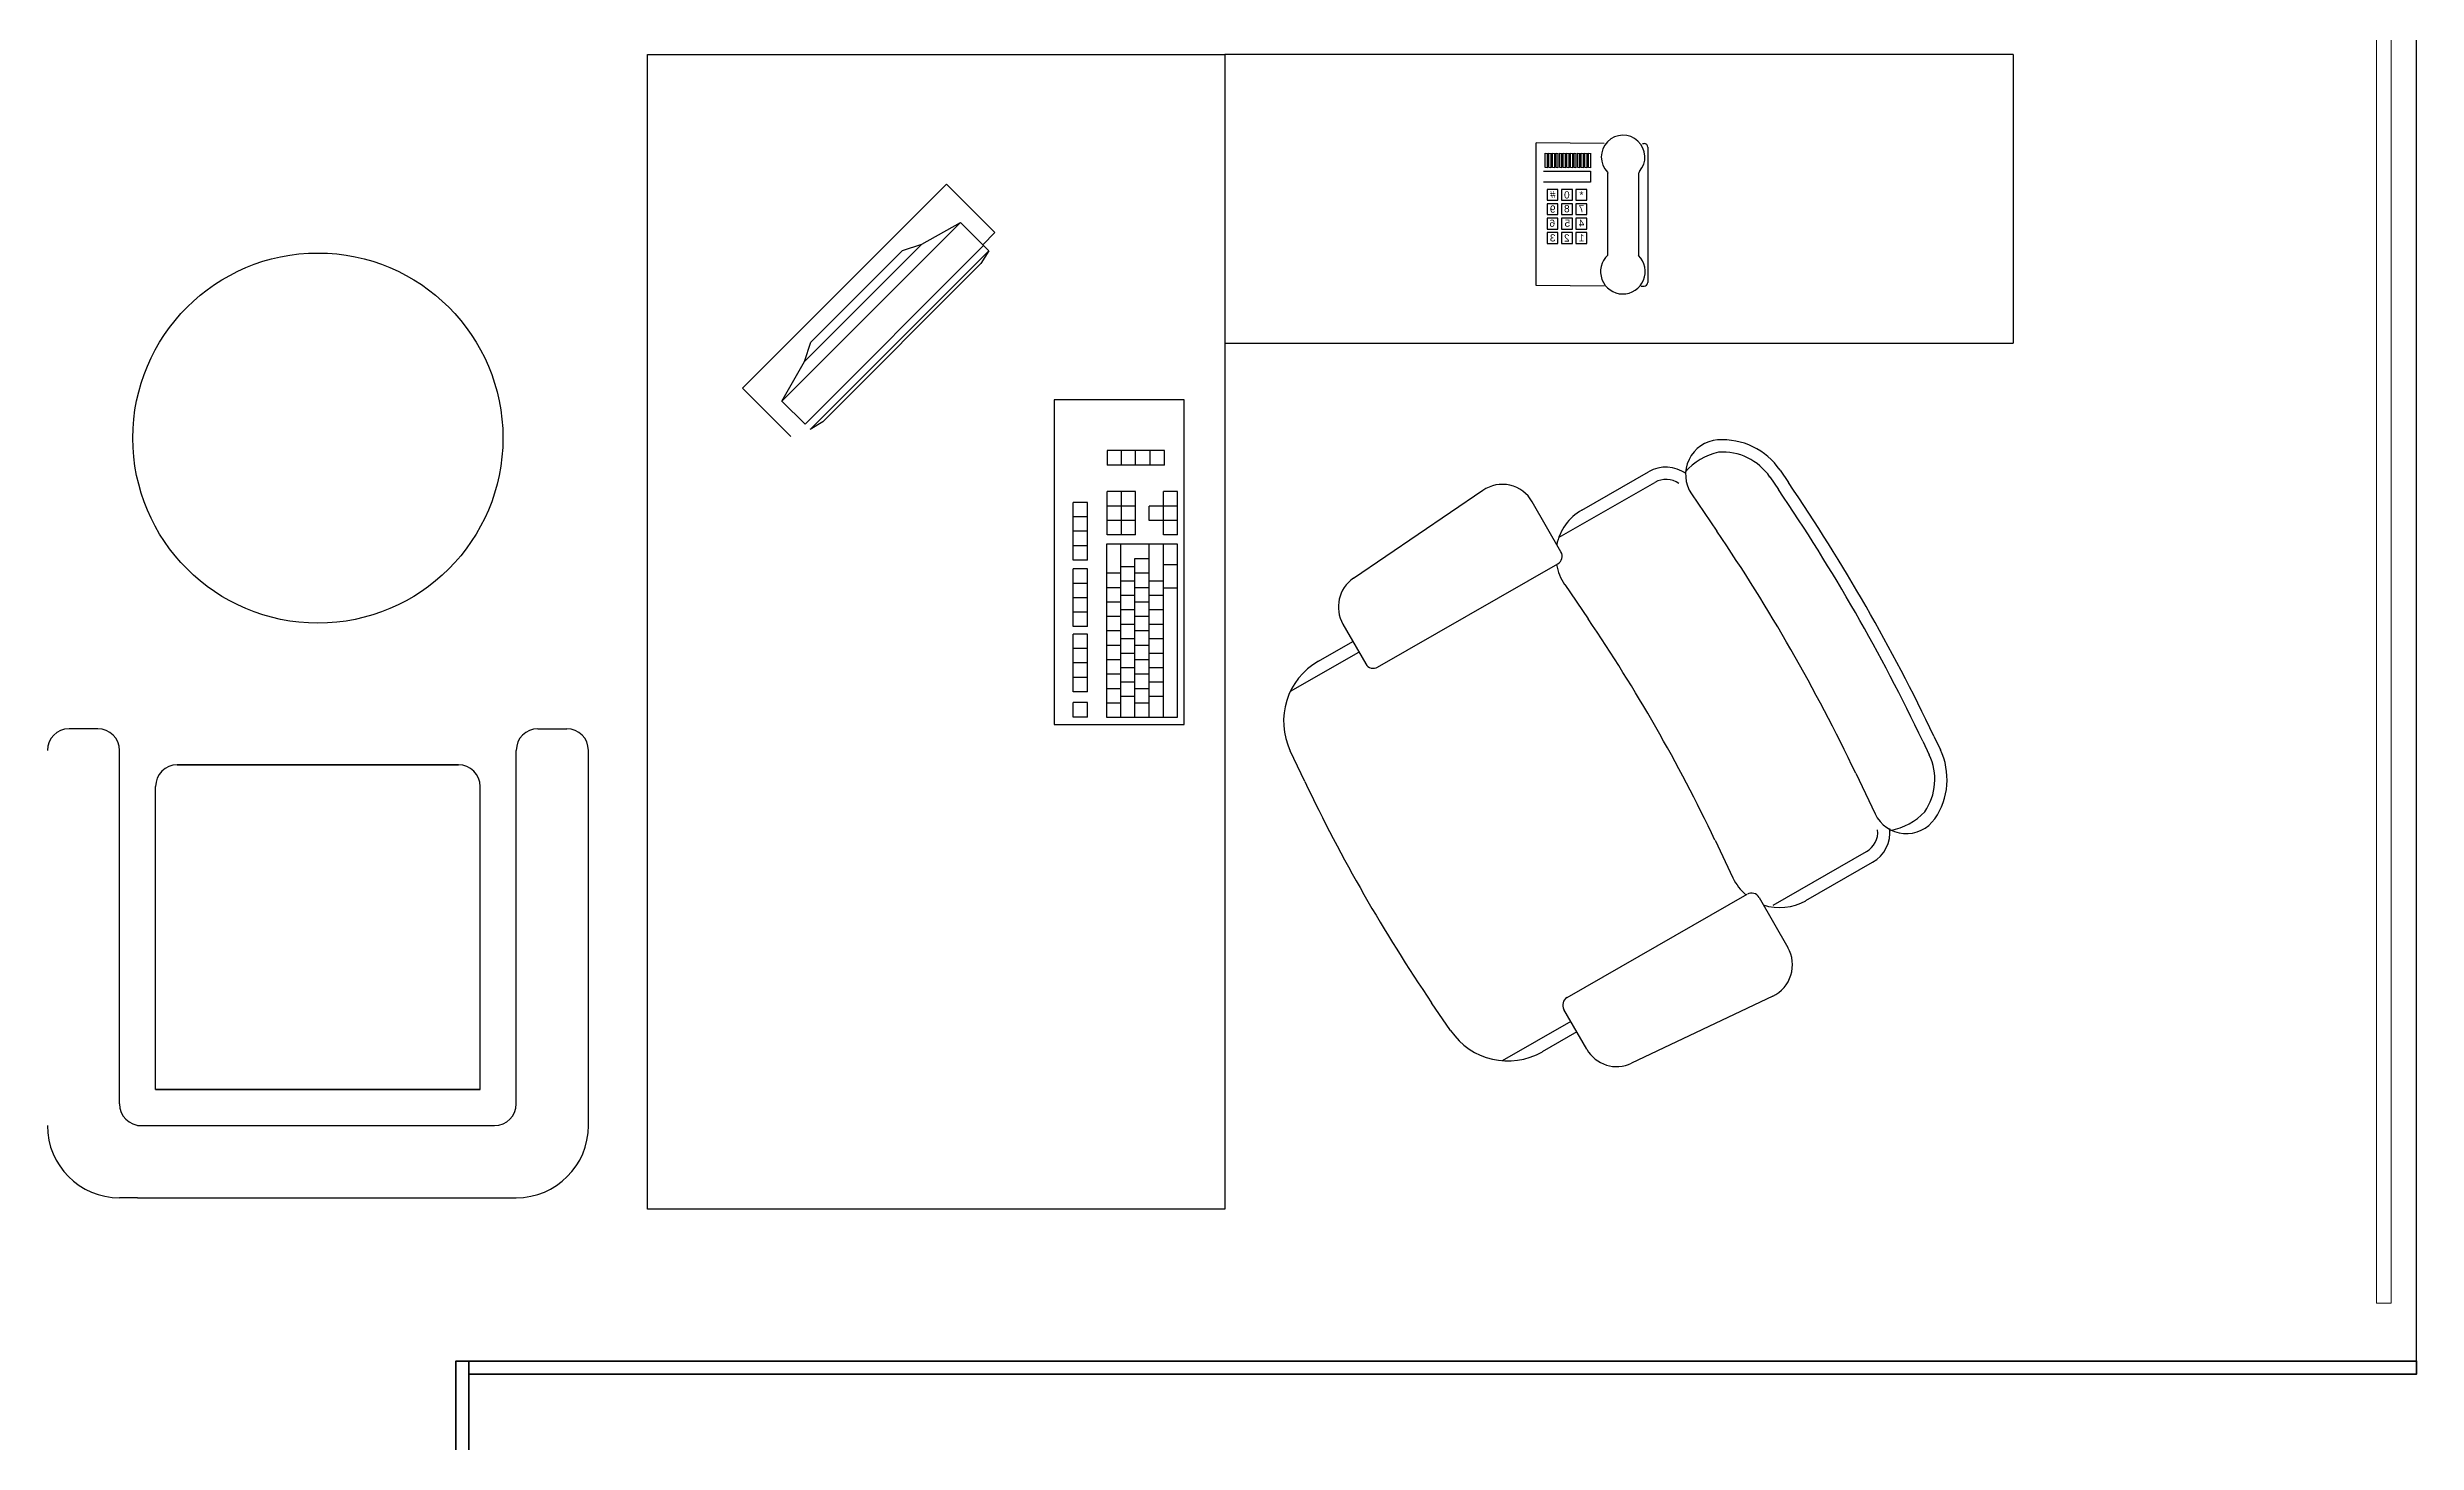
# Model space of a CAD drawing. Header units: centimetres. Extents: x 681015 to 688218, y 3995806 to 4004619.
# Drawn here: x 683215.6 to 683544, y 4002018.2 to 4002211.6 of the extents above; entities that cross this region are included whole.
import ezdxf
from ezdxf.enums import TextEntityAlignment as Align

# ---------------------------------------------------------------- set-up
doc = ezdxf.new("R2010")
doc.units = ezdxf.units.CM
doc.header["$LTSCALE"] = 100
doc.header["$MEASUREMENT"] = 0
doc.layers.add('A-TEFRİŞ 2', color=35, linetype='Continuous')
doc.layers.add('DUV', color=4, linetype='Continuous')
doc.layers.add('no3_ahsap kesit on', color=40, linetype='Continuous', lineweight=20)
doc.layers.add('no3_kutu profil gorunus', color=8, linetype='Continuous', lineweight=0)
doc.styles.get("Standard").update_dxf_attribs({"font": 'arial.ttf'})

msp = doc.modelspace()

# ---------------------------------------------------------------- linework, layer by layer
at = {"layer": 'A-TEFRİŞ 2'}
for p, q in [((683488.11, 4002210.59), (683378.82, 4002210.59)), ((683488.11, 4002210.59), (683488.11, 4002170.59)), ((683422.01, 4002178.57), (683422.01, 4002198.35)), ((683423.01, 4002194.41), (683429.51, 4002194.41)), ((683423.25, 4002194.94), (683423.25, 4002196.93)), ((683423.25, 4002196.93), (683423.54, 4002196.86)), ((683423.51, 4002194.91), (683423.25, 4002194.94)), ((683423.51, 4002196.91), (683423.51, 4002194.91)), ((683423.75, 4002194.94), (683423.75, 4002196.93)), ((683423.75, 4002196.93), (683424.04, 4002196.86)), ((683424.01, 4002194.91), (683423.75, 4002194.94)), ((683424.01, 4002196.91), (683424.01, 4002194.91)), ((683424.25, 4002194.94), (683424.25, 4002196.93)), ((683424.25, 4002196.93), (683424.54, 4002196.86)), ((683424.51, 4002194.91), (683424.25, 4002194.94)), ((683424.51, 4002196.91), (683424.51, 4002194.91)), ((683424.75, 4002194.94), (683424.75, 4002196.93)), ((683424.75, 4002196.93), (683425.04, 4002196.86)), ((683425.01, 4002194.91), (683424.75, 4002194.94)), ((683425.01, 4002196.91), (683425.01, 4002194.91)), ((683425.25, 4002196.93), (683425.54, 4002196.86)), ((683425.25, 4002194.94), (683425.25, 4002196.93)), ((683425.51, 4002194.91), (683425.25, 4002194.94)), ((683425.51, 4002196.91), (683425.51, 4002194.91)), ((683425.75, 4002196.93), (683426.04, 4002196.86)), ((683425.75, 4002194.94), (683425.75, 4002196.93)), ((683426.01, 4002194.91), (683425.75, 4002194.94)), ((683426.01, 4002196.91), (683426.01, 4002194.91)), ((683426.25, 4002196.93), (683426.54, 4002196.86)), ((683426.25, 4002194.94), (683426.25, 4002196.93)), ((683426.51, 4002194.91), (683426.25, 4002194.94)), ((683426.51, 4002196.91), (683426.51, 4002194.91)), ((683426.75, 4002196.93), (683427.04, 4002196.86)), ((683426.75, 4002194.94), (683426.75, 4002196.93)), ((683427.01, 4002194.91), (683426.75, 4002194.94)), ((683427.01, 4002196.91), (683427.01, 4002194.91)), ((683427.25, 4002196.93), (683427.54, 4002196.86)), ((683427.25, 4002194.94), (683427.25, 4002196.93)), ((683427.51, 4002194.91), (683427.25, 4002194.94)), ((683427.51, 4002196.91), (683427.51, 4002194.91)), ((683427.75, 4002196.93), (683428.04, 4002196.86)), ((683427.75, 4002194.94), (683427.75, 4002196.93)), ((683428.01, 4002194.91), (683427.75, 4002194.94)), ((683428.01, 4002196.91), (683428.01, 4002194.91)), ((683428.25, 4002196.93), (683428.54, 4002196.86)), ((683428.25, 4002194.94), (683428.25, 4002196.93)), ((683428.51, 4002194.91), (683428.25, 4002194.94)), ((683428.51, 4002196.91), (683428.51, 4002194.91)), ((683428.75, 4002196.93), (683429.04, 4002196.86)), ((683428.75, 4002194.94), (683428.75, 4002196.93)), ((683429.01, 4002194.91), (683428.75, 4002194.94)), ((683429.01, 4002196.91), (683429.01, 4002194.91)), ((683429.25, 4002194.94), (683429.25, 4002196.93)), ((683429.25, 4002196.93), (683429.54, 4002196.86)), ((683429.51, 4002194.91), (683429.25, 4002194.94)), ((683429.51, 4002196.91), (683429.51, 4002194.91)), ((683429.51, 4002194.41), (683429.51, 4002192.91)), ((683431.87, 4002194.3), (683431.92, 4002194.16)), ((683431.92, 4002182.79), (683431.92, 4002194.16)), ((683436.2, 4002182.7), (683436.2, 4002194.19)), ((683436.3, 4002194.39), (683436.21, 4002194.19)), ((683429.51, 4002192.91), (683423.01, 4002192.91)), ((683436.94, 4002178.47), (683436.56, 4002178.47)), ((683378.82, 4002170.59), (683488.11, 4002170.59)), ((683425.19, 4002143.71), (683438.42, 4002151.3)), ((683428.31, 4002147.45), (683437.58, 4002152.77)), ((683454.39, 4002152.05), (683455.57, 4002150.32)), ((683455.8, 4002153), (683456.97, 4002151.27)), ((683414.58, 4002150.19), (683396.67, 4002138)), ((683425.43, 4002141.66), (683421.45, 4002148.61)), ((683443.54, 4002149.69), (683447.05, 4002144.52)), ((683400.01, 4002125.69), (683424.99, 4002140.02)), ((683425.94, 4002137.16), (683429.2, 4002132.37)), ((683395.21, 4002131.65), (683398.37, 4002126.14)), ((683391.8, 4002126.52), (683396.58, 4002129.26)), ((683387.92, 4002122.34), (683397.42, 4002127.79)), ((683222.61, 4002117.15), (683218.61, 4002117.15)), ((683283.61, 4002117.15), (683287.61, 4002117.15)), ((683475.59, 4002115.41), (683476.49, 4002113.52)), ((683477.12, 4002116.14), (683478.02, 4002114.25)), ((683225.61, 4002065.15), (683225.61, 4002114.15)), ((683233.61, 4002112.15), (683272.61, 4002112.15)), ((683272.61, 4002112.15), (683233.61, 4002112.15)), ((683280.61, 4002065.15), (683280.61, 4002114.15)), ((683290.61, 4002062.15), (683290.61, 4002114.15)), ((683389.92, 4002109.84), (683387.91, 4002114.07)), ((683230.61, 4002067.15), (683230.61, 4002109.15)), ((683230.61, 4002067.15), (683230.61, 4002109.15)), ((683275.61, 4002067.15), (683275.61, 4002109.15)), ((683275.61, 4002067.15), (683275.61, 4002109.15)), ((683466.28, 4002110.99), (683468.97, 4002105.34)), ((683446.78, 4002101.71), (683449.27, 4002096.48)), ((683454.83, 4002092.69), (683467.79, 4002100.12)), ((683459.35, 4002093.33), (683468.63, 4002098.65)), ((683426.28, 4002079.89), (683451.26, 4002094.22)), ((683452.9, 4002093.77), (683456.89, 4002086.82)), ((683410.13, 4002075.31), (683407.5, 4002079.18)), ((683454.78, 4002080.1), (683435.22, 4002070.79)), ((683426.78, 4002076.6), (683417.28, 4002071.15)), ((683429, 4002072.74), (683425.83, 4002078.25)), ((683427.62, 4002075.13), (683422.84, 4002072.39)), ((683230.61, 4002067.15), (683275.61, 4002067.15)), ((683275.61, 4002067.15), (683230.61, 4002067.15)), ((683228.11, 4002062.15), (683277.61, 4002062.15)), ((683228.11, 4002062.15), (683228.61, 4002062.15)), ((683228.11, 4002052.15), (683225.61, 4002052.15)), ((683228.11, 4002052.15), (683280.61, 4002052.15))]:
    msp.add_line(p, q, dxfattribs=at)
for points in [[(683298.82, 4002050.59), (683298.82, 4002210.59), (683378.82, 4002210.59), (683378.82, 4002050.59), (683298.82, 4002050.59)], [(683431.41, 4002198.29), (683422.01, 4002198.35)], [(683436.71, 4002198.26), (683436.96, 4002198.26)], [(683437.46, 4002197.76), (683437.46, 4002179)], [(683345.27, 4002184.23), (683346.96, 4002185.93), (683340.26, 4002192.63), (683311.97, 4002164.34), (683318.67, 4002157.64)], [(683425.01, 4002191.91), (683423.51, 4002191.91), (683423.51, 4002190.41), (683425.01, 4002190.41), (683425.01, 4002191.91)], [(683427.01, 4002191.91), (683425.51, 4002191.91), (683425.51, 4002190.41), (683427.01, 4002190.41), (683427.01, 4002191.91)], [(683429.01, 4002191.91), (683427.51, 4002191.91), (683427.51, 4002190.41), (683429.01, 4002190.41), (683429.01, 4002191.91)], [(683320.64, 4002159.36), (683317.44, 4002162.55), (683320.58, 4002168.04), (683321.43, 4002170.73), (683334.16, 4002183.45), (683336.84, 4002184.3), (683342.19, 4002187.3), (683345.39, 4002184.11)], [(683342.19, 4002187.3), (683317.44, 4002162.55)], [(683425.01, 4002189.91), (683423.51, 4002189.91), (683423.51, 4002188.41), (683425.01, 4002188.41), (683425.01, 4002189.91)], [(683425.01, 4002187.91), (683423.51, 4002187.91), (683423.51, 4002186.41), (683425.01, 4002186.41), (683425.01, 4002187.91)], [(683427.01, 4002189.91), (683425.51, 4002189.91), (683425.51, 4002188.41), (683427.01, 4002188.41), (683427.01, 4002189.91)], [(683427.01, 4002187.91), (683425.51, 4002187.91), (683425.51, 4002186.41), (683427.01, 4002186.41), (683427.01, 4002187.91)], [(683429.01, 4002189.91), (683427.51, 4002189.91), (683427.51, 4002188.41), (683429.01, 4002188.41), (683429.01, 4002189.91)], [(683429.01, 4002187.91), (683427.51, 4002187.91), (683427.51, 4002186.41), (683429.01, 4002186.41), (683429.01, 4002187.91)], [(683320.58, 4002168.04), (683336.71, 4002184.17)], [(683320.64, 4002159.36), (683345.39, 4002184.11)], [(683345.39, 4002184.11), (683346.1, 4002183.4), (683345.03, 4002181.63), (683323.12, 4002159.71), (683321.35, 4002158.65)], [(683336.71, 4002184.17), (683336.84, 4002184.3)], [(683425.01, 4002185.91), (683423.51, 4002185.91), (683423.51, 4002184.41), (683425.01, 4002184.41), (683425.01, 4002185.91)], [(683427.01, 4002185.91), (683425.51, 4002185.91), (683425.51, 4002184.41), (683427.01, 4002184.41), (683427.01, 4002185.91)], [(683429.01, 4002185.91), (683427.51, 4002185.91), (683427.51, 4002184.41), (683429.01, 4002184.41), (683429.01, 4002185.91)], [(683346.1, 4002183.4), (683321.35, 4002158.65)], [(683321.43, 4002170.73), (683334.16, 4002183.45)], [(683431.41, 4002178.51), (683422.01, 4002178.57)], [(683370.45, 4002153.7), (683370.45, 4002155.72), (683362.51, 4002155.72), (683362.51, 4002153.7)], [(683364.49, 4002153.7), (683364.49, 4002155.7)], [(683366.46, 4002153.7), (683366.46, 4002155.7)], [(683368.47, 4002153.7), (683368.47, 4002155.7)], [(683364.49, 4002153.7), (683362.51, 4002153.7)], [(683366.46, 4002153.7), (683364.49, 4002153.7)], [(683368.47, 4002153.7), (683366.5, 4002153.7)], [(683370.45, 4002153.7), (683368.47, 4002153.7)], [(683357.82, 4002146.52), (683357.82, 4002148.52)], [(683359.79, 4002148.52), (683357.82, 4002148.52)], [(683359.79, 4002146.52), (683359.79, 4002148.52)], [(683364.49, 4002150.02), (683362.51, 4002150.02)], [(683362.51, 4002148.02), (683362.51, 4002150.02)], [(683362.51, 4002146.02), (683362.51, 4002148.02)], [(683364.49, 4002148.02), (683362.51, 4002148.02)], [(683366.46, 4002150.02), (683364.49, 4002150.02)], [(683364.49, 4002148.02), (683364.49, 4002150.02)], [(683366.46, 4002148.02), (683364.49, 4002148.02)], [(683364.49, 4002146.02), (683364.49, 4002148.02)], [(683366.46, 4002148.02), (683366.46, 4002150.02)], [(683366.46, 4002146.02), (683366.46, 4002148.02)], [(683370.32, 4002148.02), (683368.35, 4002148.02)], [(683368.35, 4002146.02), (683368.35, 4002148.02)], [(683372.29, 4002150.02), (683370.32, 4002150.02)], [(683370.32, 4002148.02), (683370.32, 4002150.02)], [(683372.29, 4002148.02), (683370.32, 4002148.02)], [(683370.32, 4002146.02), (683370.32, 4002148.02)], [(683372.29, 4002148.02), (683372.29, 4002150.02)], [(683372.29, 4002146.02), (683372.29, 4002148.02)], [(683359.79, 4002146.52), (683357.82, 4002146.52)], [(683357.82, 4002144.52), (683357.82, 4002146.52)], [(683357.82, 4002142.52), (683357.82, 4002144.52)], [(683359.79, 4002144.52), (683357.82, 4002144.52)], [(683359.79, 4002144.52), (683359.79, 4002146.52)], [(683359.79, 4002142.52), (683359.79, 4002144.52)], [(683364.49, 4002146.02), (683362.51, 4002146.02)], [(683362.51, 4002144.02), (683362.51, 4002146.02)], [(683366.46, 4002146.02), (683364.49, 4002146.02)], [(683364.49, 4002144.02), (683364.49, 4002146.02)], [(683366.46, 4002144.02), (683366.46, 4002146.02)], [(683370.32, 4002146.02), (683368.35, 4002146.02)], [(683372.29, 4002146.02), (683370.32, 4002146.02)], [(683370.32, 4002144.02), (683370.32, 4002146.02)], [(683372.29, 4002144.02), (683372.29, 4002146.02)], [(683357.82, 4002140.53), (683357.82, 4002142.52)], [(683359.79, 4002142.52), (683357.82, 4002142.52)], [(683359.79, 4002140.53), (683359.79, 4002142.52)], [(683364.4, 4002142.75), (683362.43, 4002142.75)], [(683362.43, 4002142.75), (683362.43, 4002138.75)], [(683364.49, 4002144.02), (683362.51, 4002144.02)], [(683368.34, 4002142.75), (683364.4, 4002142.75)], [(683364.4, 4002138.75), (683364.4, 4002142.75)], [(683366.46, 4002144.02), (683364.49, 4002144.02)], [(683370.32, 4002142.75), (683368.34, 4002142.75)], [(683368.34, 4002140.75), (683368.34, 4002142.75)], [(683372.29, 4002144.02), (683370.32, 4002144.02)], [(683372.29, 4002142.75), (683370.32, 4002142.75)], [(683370.32, 4002139.92), (683370.32, 4002142.75)], [(683372.29, 4002139.92), (683372.29, 4002142.75)], [(683359.79, 4002140.53), (683357.82, 4002140.53)], [(683359.79, 4002139.3), (683357.82, 4002139.3)], [(683357.82, 4002137.3), (683357.82, 4002139.3)], [(683359.79, 4002137.3), (683359.79, 4002139.3)], [(683362.43, 4002138.75), (683364.4, 4002138.75)], [(683362.43, 4002138.75), (683362.43, 4002136.75)], [(683364.4, 4002136.75), (683364.4, 4002138.75)], [(683364.44, 4002139.65), (683366.37, 4002139.65)], [(683366.37, 4002140.75), (683366.37, 4002140.77)], [(683366.37, 4002140.75), (683368.34, 4002140.75)], [(683366.37, 4002139.65), (683366.37, 4002140.75)], [(683366.37, 4002137.65), (683366.37, 4002139.65)], [(683366.41, 4002138.75), (683368.34, 4002138.75)], [(683368.34, 4002138.75), (683368.34, 4002140.75)], [(683368.34, 4002137.65), (683368.34, 4002138.75)], [(683370.31, 4002139.92), (683370.32, 4002139.92)], [(683370.32, 4002139.92), (683372.28, 4002139.92)], [(683370.32, 4002137.65), (683370.32, 4002139.92)], [(683372.29, 4002136.67), (683372.29, 4002139.92)], [(683359.79, 4002137.3), (683357.82, 4002137.3)], [(683357.82, 4002135.31), (683357.82, 4002137.3)], [(683359.79, 4002135.31), (683357.82, 4002135.31)], [(683357.82, 4002133.31), (683357.82, 4002135.31)], [(683359.79, 4002135.31), (683359.79, 4002137.3)], [(683359.79, 4002133.31), (683359.79, 4002135.31)], [(683362.43, 4002136.75), (683364.4, 4002136.75)], [(683362.43, 4002136.75), (683362.43, 4002134.75)], [(683362.43, 4002134.75), (683364.4, 4002134.75)], [(683362.43, 4002134.75), (683362.43, 4002132.75)], [(683364.4, 4002134.75), (683364.4, 4002136.75)], [(683364.4, 4002132.75), (683364.4, 4002134.75)], [(683364.44, 4002137.65), (683366.37, 4002137.65)], [(683364.44, 4002135.66), (683366.37, 4002135.66)], [(683366.37, 4002135.66), (683366.37, 4002137.65)], [(683366.37, 4002133.66), (683366.37, 4002135.66)], [(683366.41, 4002136.75), (683368.34, 4002136.75)], [(683366.41, 4002134.75), (683368.34, 4002134.75)], [(683368.34, 4002136.75), (683368.34, 4002137.65)], [(683368.34, 4002135.66), (683368.34, 4002136.75)], [(683368.34, 4002134.75), (683368.34, 4002135.66)], [(683368.34, 4002133.66), (683368.34, 4002134.75)], [(683368.35, 4002137.65), (683370.32, 4002137.65)], [(683368.35, 4002135.66), (683370.32, 4002135.66)], [(683370.31, 4002136.67), (683370.32, 4002136.67)], [(683370.32, 4002137.65), (683370.32, 4002137.65)], [(683370.32, 4002136.67), (683370.32, 4002137.65)], [(683370.32, 4002136.67), (683372.28, 4002136.67)], [(683370.32, 4002135.66), (683370.32, 4002136.67)], [(683370.32, 4002135.66), (683370.32, 4002135.66)], [(683370.32, 4002133.66), (683370.32, 4002135.66)], [(683372.29, 4002118.75), (683372.29, 4002136.67)], [(683359.79, 4002133.31), (683357.82, 4002133.31)], [(683357.82, 4002131.31), (683357.82, 4002133.31)], [(683359.79, 4002131.31), (683357.82, 4002131.31)], [(683359.79, 4002131.31), (683359.79, 4002133.31)], [(683362.43, 4002132.75), (683364.4, 4002132.75)], [(683362.43, 4002132.75), (683362.43, 4002130.75)], [(683364.4, 4002130.75), (683364.4, 4002132.75)], [(683364.44, 4002133.66), (683366.37, 4002133.66)], [(683364.44, 4002131.65), (683366.37, 4002131.65)], [(683366.37, 4002131.65), (683366.37, 4002133.66)], [(683366.37, 4002129.65), (683366.37, 4002131.65)], [(683366.41, 4002132.75), (683368.34, 4002132.75)], [(683368.34, 4002132.75), (683368.34, 4002133.66)], [(683368.34, 4002131.65), (683368.34, 4002132.75)], [(683368.34, 4002130.75), (683368.34, 4002131.65)], [(683368.35, 4002133.66), (683370.32, 4002133.66)], [(683368.35, 4002131.65), (683370.32, 4002131.65)], [(683370.32, 4002131.65), (683370.32, 4002133.66)], [(683370.32, 4002133.66), (683370.32, 4002133.66)], [(683370.32, 4002131.65), (683370.32, 4002131.65)], [(683370.32, 4002129.65), (683370.32, 4002131.65)], [(683357.82, 4002128.27), (683357.82, 4002130.27)], [(683359.79, 4002130.27), (683357.82, 4002130.27)], [(683359.79, 4002128.27), (683357.82, 4002128.27)], [(683357.82, 4002126.27), (683357.82, 4002128.27)], [(683359.79, 4002128.27), (683359.79, 4002130.27)], [(683359.79, 4002126.27), (683359.79, 4002128.27)], [(683362.43, 4002130.75), (683364.4, 4002130.75)], [(683362.43, 4002130.75), (683362.43, 4002128.75)], [(683362.43, 4002128.75), (683364.4, 4002128.75)], [(683362.43, 4002128.75), (683362.43, 4002126.75)], [(683364.4, 4002128.75), (683364.4, 4002130.75)], [(683364.4, 4002126.75), (683364.4, 4002128.75)], [(683364.44, 4002129.65), (683366.37, 4002129.65)], [(683366.37, 4002127.65), (683366.37, 4002129.65)], [(683366.41, 4002130.75), (683368.34, 4002130.75)], [(683366.41, 4002128.75), (683368.34, 4002128.75)], [(683368.34, 4002129.65), (683368.34, 4002130.75)], [(683368.34, 4002128.75), (683368.34, 4002129.65)], [(683368.34, 4002127.65), (683368.34, 4002128.75)], [(683368.35, 4002129.65), (683370.32, 4002129.65)], [(683370.32, 4002129.65), (683370.32, 4002129.65)], [(683370.32, 4002127.65), (683370.32, 4002129.65)], [(683359.79, 4002126.27), (683357.82, 4002126.27)], [(683357.82, 4002124.27), (683357.82, 4002126.27)], [(683359.79, 4002124.27), (683359.79, 4002126.27)], [(683362.43, 4002126.75), (683364.4, 4002126.75)], [(683362.43, 4002126.75), (683362.43, 4002124.75)], [(683362.43, 4002124.75), (683364.4, 4002124.75)], [(683362.43, 4002124.75), (683362.43, 4002122.75)], [(683364.4, 4002124.75), (683364.4, 4002126.75)], [(683364.4, 4002122.75), (683364.4, 4002124.75)], [(683364.44, 4002127.65), (683366.37, 4002127.65)], [(683364.44, 4002125.65), (683366.37, 4002125.65)], [(683366.37, 4002125.65), (683366.37, 4002127.65)], [(683366.37, 4002123.65), (683366.37, 4002125.65)], [(683366.41, 4002126.75), (683368.34, 4002126.75)], [(683366.41, 4002124.75), (683368.34, 4002124.75)], [(683368.34, 4002126.75), (683368.34, 4002127.65)], [(683368.34, 4002125.65), (683368.34, 4002126.75)], [(683368.34, 4002124.75), (683368.34, 4002125.65)], [(683368.34, 4002123.65), (683368.34, 4002124.75)], [(683368.35, 4002127.65), (683370.32, 4002127.65)], [(683368.35, 4002125.65), (683370.32, 4002125.65)], [(683370.32, 4002125.65), (683370.32, 4002127.65)], [(683370.32, 4002127.65), (683370.32, 4002127.65)], [(683370.32, 4002123.65), (683370.32, 4002125.65)], [(683370.32, 4002125.65), (683370.32, 4002125.65)], [(683357.82, 4002122.27), (683357.82, 4002124.27)], [(683359.79, 4002124.27), (683357.82, 4002124.27)], [(683359.79, 4002122.27), (683357.82, 4002122.27)], [(683359.79, 4002122.27), (683359.79, 4002124.27)], [(683362.43, 4002122.75), (683362.43, 4002120.75)], [(683362.43, 4002122.75), (683364.4, 4002122.75)], [(683364.4, 4002120.75), (683364.4, 4002122.75)], [(683364.44, 4002123.65), (683366.37, 4002123.65)], [(683364.44, 4002121.66), (683366.37, 4002121.66)], [(683366.37, 4002121.66), (683366.37, 4002123.65)], [(683366.37, 4002118.75), (683366.37, 4002121.66)], [(683366.37, 4002121.66), (683366.41, 4002121.66)], [(683366.41, 4002122.75), (683368.34, 4002122.75)], [(683368.34, 4002122.75), (683368.34, 4002123.65)], [(683368.34, 4002122.75), (683368.38, 4002122.75)], [(683368.34, 4002121.66), (683368.34, 4002122.75)], [(683368.34, 4002120.75), (683368.34, 4002121.66)], [(683368.35, 4002123.65), (683370.32, 4002123.65)], [(683368.35, 4002121.66), (683370.32, 4002121.66)], [(683370.32, 4002123.65), (683370.32, 4002123.65)], [(683370.32, 4002121.66), (683370.32, 4002123.65)], [(683370.32, 4002118.75), (683370.32, 4002121.66)], [(683370.32, 4002121.66), (683370.32, 4002121.66)], [(683359.79, 4002120.77), (683357.82, 4002120.77)], [(683357.82, 4002118.77), (683357.82, 4002120.77)], [(683359.79, 4002118.77), (683357.82, 4002118.77)], [(683359.79, 4002118.77), (683359.79, 4002120.77)], [(683362.43, 4002120.75), (683364.4, 4002120.75)], [(683362.43, 4002120.75), (683362.43, 4002118.75)], [(683362.43, 4002118.75), (683364.4, 4002118.75)], [(683364.4, 4002118.75), (683364.4, 4002120.75)], [(683364.4, 4002118.75), (683366.37, 4002118.75)], [(683366.37, 4002118.75), (683368.34, 4002118.75)], [(683366.41, 4002120.75), (683368.34, 4002120.75)], [(683368.34, 4002120.75), (683368.38, 4002120.75)], [(683368.34, 4002118.75), (683368.34, 4002120.75)], [(683368.34, 4002118.75), (683370.32, 4002118.75)], [(683370.32, 4002118.75), (683372.29, 4002118.75)]]:
    msp.add_lwpolyline(points, dxfattribs=at)
msp.add_lwpolyline([(683355.19, 4002162.75), (683355.19, 4002117.75), (683373.19, 4002117.75), (683373.19, 4002162.75)], close=True, dxfattribs=at)
msp.add_circle((683253.11, 4002157.44), 25.65, dxfattribs=at)
for centre, radius, start, end in [((683434.04, 4002196.39), 3.02, 318.4275, 224.0038), ((683436.96, 4002197.76), 0.499, 359.6303, 89.6918), ((683434.04, 4002196.39), 3.02, 225.3643, 225.3777), ((683434.04, 4002196.39), 3.02, 226.1332, 226.1335), ((683434.01, 4002180.51), 3.1, 132.4296, 45.7422), ((683436.92, 4002179.01), 0.537, 271.2719, 358.737), ((683449.29, 4002146.9), 8.82, 103.2216, 138.8055), ((683447.5, 4002152.39), 4.8, 94.2347, 214.2347), ((683447.86, 4002147.6), 9.6, 34.2347, 94.2347), ((683447.86, 4002147.6), 7.9, 34.2347, 94.2347), ((683417.28, 4002146.22), 4.8, 29.836, 124.2347), ((683439.97, 4002148.61), 4.8, 54.4018, 119.836), ((683439.97, 4002148.61), 3.1, 54.4018, 119.836), ((683238.71, 4002002.75), 264, 25.4373, 34.2347), ((683238.71, 4002002.75), 262.3, 25.4373, 34.2347), ((683431.89, 4002141.21), 7.2, 119.836, 168.6147), ((683238.71, 4002002.75), 252, 25.4373, 34.2347), ((683424.39, 4002141.06), 1.2, 299.836, 29.836), ((683399.37, 4002134.04), 4.8, 124.2347, 209.836), ((683431.89, 4002141.21), 7.2, 190.3152, 214.2347), ((683238.71, 4002002.75), 230.4, 25.4373, 34.2347), ((683396.58, 4002118.19), 9.6, 119.836, 205.4373), ((683399.41, 4002126.73), 1.2, 209.836, 299.836), ((683218.61, 4002114.15), 3, 90, 180), ((683222.61, 4002114.15), 3, 0, 90), ((683283.61, 4002114.15), 3, 90, 180), ((683287.61, 4002114.15), 3, 0, 90), ((683233.61, 4002109.15), 3, 90, 180), ((683233.61, 4002109.15), 3, 90, 180), ((683272.61, 4002109.15), 3, 0, 90), ((683272.61, 4002109.15), 3, 0, 90), ((683469.35, 4002110.13), 7.9, 325.4373, 25.4373), ((683469.35, 4002110.13), 9.6, 325.4373, 25.4373), ((683597.98, 4002208.8), 230.4, 205.4373, 214.2347), ((683473.3, 4002107.41), 4.8, 205.4373, 325.4373), ((683469.47, 4002111.72), 8.82, 280.8665, 316.4505), ((683466.24, 4002102.81), 3.1, 299.836, 6.1037), ((683466.24, 4002102.81), 4.8, 299.836, 6.1037), ((683455.77, 4002099.57), 7.2, 205.4373, 229.3851), ((683451.86, 4002093.18), 1.2, 29.836, 119.836), ((683455.77, 4002099.57), 7.2, 251.429, 299.836), ((683452.72, 4002084.43), 4.8, 295.4373, 29.836), ((683426.87, 4002078.85), 1.2, 119.836, 209.836), ((683418.07, 4002080.72), 9.6, 214.2347, 299.836), ((683433.16, 4002075.13), 4.8, 209.836, 295.4373), ((683228.61, 4002065.15), 3, 180, 270), ((683277.61, 4002065.15), 3, 270, 0), ((683225.61, 4002062.15), 10, 180, 270), ((683280.61, 4002062.15), 10, 270, 0)]:
    msp.add_arc(centre, radius, start, end, dxfattribs=at)
at = {"layer": 'DUV', "lineweight": -2}
for p, q in [((683544.04, 4002027.71), (683544.04, 4002517.71)), ((683544.04, 4002027.71), (683544.04, 4002517.71)), ((683274.04, 4001942.71), (683274.04, 4002027.71)), ((683274.04, 4002027.71), (683544.04, 4002027.71)), ((683274.04, 4002027.71), (683544.04, 4002027.71)), ((683274.04, 4001942.71), (683274.04, 4002027.71))]:
    msp.add_line(p, q, dxfattribs=at)
at = {"layer": 'no3_ahsap kesit on', "lineweight": 35}
for points in [[(683274.04, 4002029.51), (683272.24, 4002029.51), (683272.24, 4001767.71), (683274.04, 4001767.71), (683274.04, 4002029.51)], [(683274.04, 4002029.51), (683274.04, 4002027.71), (683544.04, 4002027.71), (683544.04, 4002029.51), (683274.04, 4002029.51)]]:
    msp.add_lwpolyline(points, close=True, dxfattribs=at)
at = {"layer": 'no3_kutu profil gorunus'}
msp.add_lwpolyline([(683538.5, 4002507.73), (683540.5, 4002507.73), (683540.5, 4002037.56), (683538.5, 4002037.56), (683538.5, 4002507.73)], dxfattribs=at)

# ---------------------------------------------------------------- texts
at = {"layer": 'A-TEFRİŞ 2', "text_generation_flag": 4}
for s, p in [('#', (683424.28, 4002191.2)), ('0', (683426.24, 4002191.14)), ('*', (683428.27, 4002191.14)), ('6', (683424.22, 4002187.22)), ('9', (683424.28, 4002189.18)), ('8', (683426.24, 4002189.24)), ('5', (683426.31, 4002187.22)), ('4', (683428.27, 4002187.22)), ('7', (683428.27, 4002189.24)), ('3', (683424.28, 4002185.19)), ('2', (683426.24, 4002185.19)), ('1', (683428.27, 4002185.19))]:
    msp.add_text(s, height=1, rotation=180, dxfattribs=at).set_placement(p, align=Align.MIDDLE)

doc.saveas('drawing.dxf')
